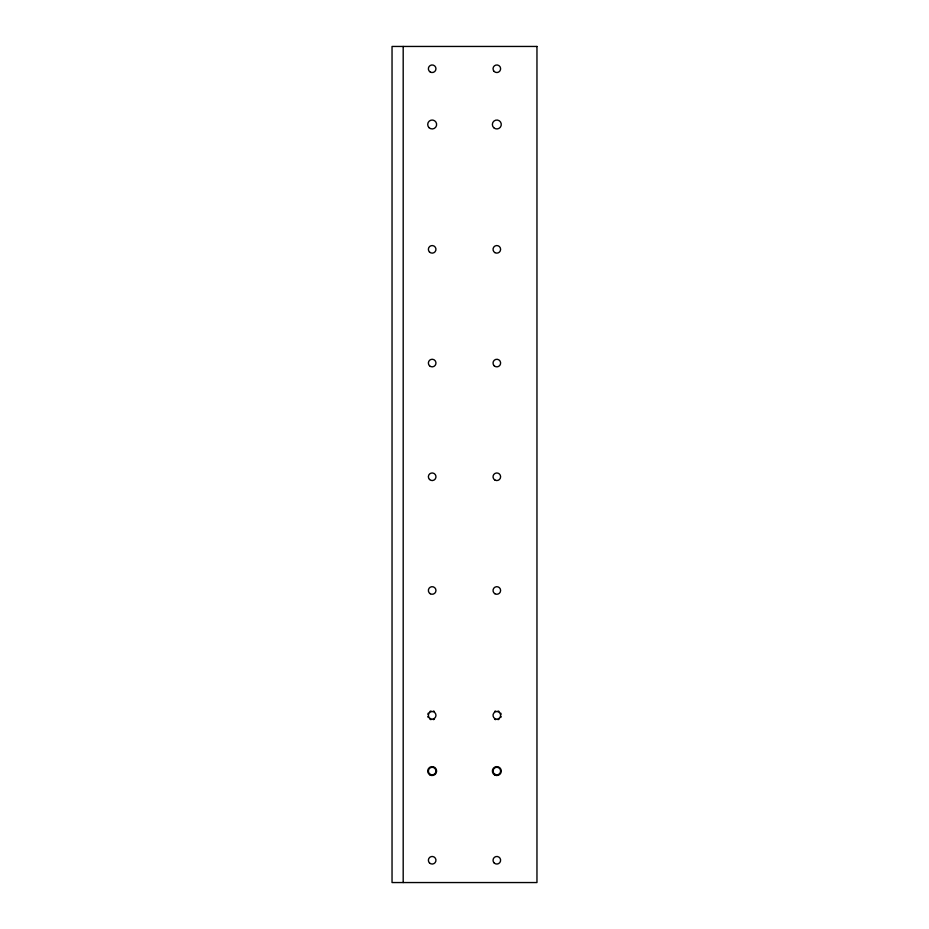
<?xml version="1.0" encoding="UTF-8"?>
<svg xmlns="http://www.w3.org/2000/svg" width="929" height="929" viewBox="0 0 929 929"><rect width="100%" height="100%" fill="white"/><g stroke="black" fill="none" stroke-linecap="round" stroke-linejoin="round"><path stroke-width="1.39" d="M403.186 46.45L403.186 882.55M501.137 716.48A4.459 4.459 0 0 1 500.696 717.56M499.059 719.197A4.459 4.459 0 0 1 497.979 719.638M495.68 719.638A4.459 4.459 0 0 1 494.6 719.197M494.6 711.463A4.459 4.459 0 0 1 495.68 711.022M497.979 711.022A4.459 4.459 0 0 1 499.059 711.463M500.696 713.1A4.459 4.459 0 0 1 501.137 714.18M434.4 719.197A4.459 4.459 0 0 1 433.32 719.638M431.021 719.638A4.459 4.459 0 0 1 429.941 719.197M428.304 717.56A4.459 4.459 0 0 1 427.863 716.48M427.863 714.18A4.459 4.459 0 0 1 428.304 713.1M429.941 711.463A4.459 4.459 0 0 1 431.021 711.022M433.32 711.022A4.459 4.459 0 0 1 434.4 711.463M536.962 46.45L392.038 46.45L392.038 882.55L536.962 882.55L536.962 46.45M494.147 862.936A3.786 3.786 0 0 0 500.487 861.229A3.786 3.786 0 0 0 495.854 856.596A3.786 3.786 0 0 0 494.147 862.936M494.936 593.759A3.786 3.786 0 0 0 500.615 590.472A3.786 3.786 0 0 0 494.936 587.186A3.786 3.786 0 0 0 494.936 593.759M429.488 862.936A3.786 3.786 0 0 0 435.829 861.229A3.786 3.786 0 0 0 431.195 856.596A3.786 3.786 0 0 0 429.488 862.936M430.278 593.759A3.786 3.786 0 0 0 435.956 590.472A3.786 3.786 0 0 0 430.278 587.186A3.786 3.786 0 0 0 430.278 593.759M494.147 71.428A3.786 3.786 0 0 0 500.487 69.721A3.786 3.786 0 0 0 495.854 65.088A3.786 3.786 0 0 0 494.147 71.428M430.278 72.032A3.786 3.786 0 0 0 435.956 68.746A3.786 3.786 0 0 0 430.278 65.46A3.786 3.786 0 0 0 430.278 72.032M429.012 127.645A4.459 4.459 0 0 0 436.479 125.636A4.459 4.459 0 0 0 431.021 120.178A4.459 4.459 0 0 0 429.012 127.645M493.671 127.645A4.459 4.459 0 0 0 501.137 125.636A4.459 4.459 0 0 0 495.68 120.178A4.459 4.459 0 0 0 493.671 127.645M494.936 252.63A3.786 3.786 0 0 0 500.615 249.344A3.786 3.786 0 0 0 494.936 246.057A3.786 3.786 0 0 0 494.936 252.63M429.488 252.026A3.786 3.786 0 0 0 435.829 250.319A3.786 3.786 0 0 0 431.195 245.686A3.786 3.786 0 0 0 429.488 252.026M494.17 365.759A3.786 3.786 0 0 0 500.499 364.005A3.786 3.786 0 0 0 495.819 359.407A3.786 3.786 0 0 0 494.17 365.759M429.535 365.782A3.786 3.786 0 0 0 435.852 363.971A3.786 3.786 0 0 0 431.126 359.407A3.786 3.786 0 0 0 429.535 365.782M494.936 480.049A3.786 3.786 0 0 0 500.615 476.763A3.786 3.786 0 0 0 494.936 473.476A3.786 3.786 0 0 0 494.936 480.049M429.535 479.492A3.786 3.786 0 0 0 435.852 477.68A3.786 3.786 0 0 0 431.126 473.116A3.786 3.786 0 0 0 429.535 479.492M429.941 774.937A4.459 4.459 0 0 0 436.63 771.07A4.459 4.459 0 0 0 429.941 767.203A4.459 4.459 0 0 0 429.941 774.937M494.6 774.937A4.459 4.459 0 0 0 501.288 771.07A4.459 4.459 0 0 0 494.6 767.203A4.459 4.459 0 0 0 494.6 774.937M430.278 718.616A3.786 3.786 0 0 0 435.956 715.33A3.786 3.786 0 0 0 430.278 712.044A3.786 3.786 0 0 0 430.278 718.616M494.936 718.616A3.786 3.786 0 0 0 500.615 715.33A3.786 3.786 0 0 0 494.936 712.044A3.786 3.786 0 0 0 494.936 718.616M429.488 773.752A3.786 3.786 0 0 0 435.829 772.045A3.786 3.786 0 0 0 431.195 767.412A3.786 3.786 0 0 0 429.488 773.752M494.936 774.356A3.786 3.786 0 0 0 500.615 771.07A3.786 3.786 0 0 0 494.936 767.784A3.786 3.786 0 0 0 494.936 774.356"/></g></svg>
